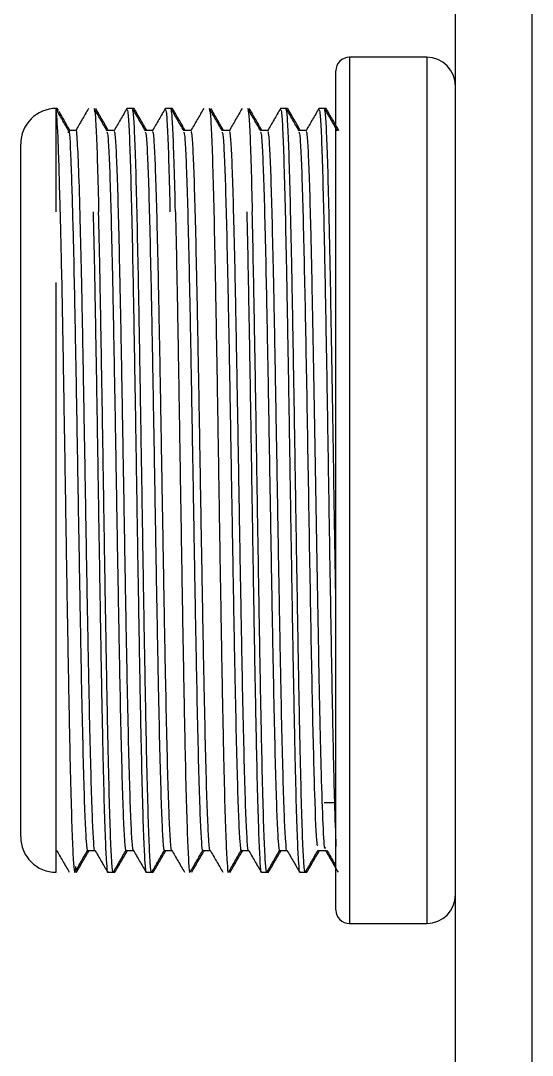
# Model space of a CAD drawing. Header units: millimetres. Extents: x 0 to 279, y 0 to 216.
# Drawn here: x 93.95 to 96.61, y 57.5 to 62.88 of the extents above; entities that cross this region are included whole.
import ezdxf

# ---------------------------------------------------------------- set-up
doc = ezdxf.new("R2010")
doc.units = ezdxf.units.MM

msp = doc.modelspace()

# ---------------------------------------------------------------- linework, layer by layer
at = {"color": 7, "linetype": 'Continuous', "lineweight": 25}
for p, q in [((96.6104, 39.1079), (96.6104, 140.1687)), ((96.2104, 42.8383), (96.2104, 98.8383)), ((96.0604, 62.693), (95.6577, 62.693)), ((94.136, 62.4267), (94.131, 62.4267)), ((94.131, 62.4169), (94.131, 62.4267)), ((94.131, 61.8882), (94.131, 62.4169)), ((94.1424, 62.4162), (94.1364, 62.4266)), ((94.5278, 62.4267), (94.4993, 62.4267)), ((94.5071, 62.427), (94.5069, 62.4267)), ((94.536, 62.4267), (94.5278, 62.4267)), ((94.5369, 62.4167), (94.536, 62.4172)), ((94.7278, 62.4267), (94.6993, 62.4267)), ((94.736, 62.4267), (94.7278, 62.4267)), ((94.7369, 62.4168), (94.736, 62.4172)), ((95.3278, 62.4267), (95.2993, 62.4267)), ((95.307, 62.4268), (95.3069, 62.4267)), ((95.336, 62.4267), (95.3278, 62.4267)), ((95.3368, 62.4168), (95.336, 62.4172)), ((95.5278, 62.4267), (95.4993, 62.4267)), ((95.536, 62.4267), (95.5278, 62.4267)), ((95.5368, 62.4168), (95.536, 62.4172)), ((94.2333, 62.3124), (94.1944, 62.3124)), ((94.4333, 62.3124), (94.3943, 62.3124)), ((94.6333, 62.3124), (94.5942, 62.3124)), ((94.8333, 62.3124), (94.7943, 62.3124)), ((95.0333, 62.3124), (94.9944, 62.3124)), ((95.2333, 62.3124), (95.1943, 62.3124)), ((95.4333, 62.3124), (95.3942, 62.3124)), ((94.131, 58.4499), (94.131, 61.5203)), ((95.5263, 58.8137), (95.5876, 58.8137)), ((94.2939, 58.5643), (94.3333, 58.5643)), ((94.4939, 58.5643), (94.5333, 58.5643)), ((94.6939, 58.5643), (94.7333, 58.5643)), ((94.8939, 58.5643), (94.9333, 58.5643)), ((95.0939, 58.5643), (95.1333, 58.5643)), ((95.2939, 58.5643), (95.3333, 58.5643)), ((95.4939, 58.5643), (95.5329, 58.5643)), ((94.3993, 58.4499), (94.4278, 58.4499)), ((94.4283, 58.4499), (94.436, 58.4499)), ((94.5993, 58.4499), (94.6278, 58.4499)), ((94.6284, 58.4499), (94.636, 58.4499)), ((94.833, 58.4579), (94.8351, 58.4589)), ((95.033, 58.458), (95.035, 58.4589)), ((95.1993, 58.4499), (95.2278, 58.4499)), ((95.2283, 58.4499), (95.236, 58.4499)), ((95.3993, 58.4499), (95.4278, 58.4499)), ((95.4283, 58.4499), (95.436, 58.4499)), ((95.6577, 58.1836), (96.0604, 58.1836))]:
    msp.add_line(p, q, dxfattribs=at)
at = {"color": 8, "linetype": 'Continuous', "lineweight": 25}
for p, q in [((95.6577, 62.693), (95.6577, 58.1836)), ((96.0604, 62.693), (96.0604, 58.1836))]:
    msp.add_line(p, q, dxfattribs=at)
at = {"color": 7, "linetype": 'Continuous', "lineweight": 25}
for centre, radius, start, end in [((95.6577, 62.6229), 0.0702, 90, 180), ((96.0604, 62.543), 0.15, 360, 90), ((94.131, 62.2414), 0.1853, 90, 180), ((94.131, 58.6352), 0.1853, 180, 270), ((96.0604, 58.3336), 0.15, 270, 0), ((95.6577, 58.2537), 0.0702, 180, 270)]:
    msp.add_arc(centre, radius, start, end, dxfattribs=at)
for points, knots in [([(95.5876, 58.9433), (95.5876, 59.1026), (95.5876, 59.4334), (95.5876, 60.0611), (95.5876, 60.7335), (95.5876, 61.371), (95.5876, 61.9025), (95.5876, 62.3075), (95.5876, 62.5836), (95.5876, 62.6088), (95.5876, 62.6218)], [0, 0, 0, 0, 0.1183541, 0.2457782, 0.3772271, 0.5066326, 0.6284569, 0.7443656, 0.8692393, 1, 1, 1, 1]), ([(94.1953, 62.3107), (94.1842, 62.3301), (94.1618, 62.3688), (94.1395, 62.4074), (94.1283, 62.4268)], [0, 0, 0, 0, 0.4999953, 1, 1, 1, 1]), ([(94.2024, 62.3124), (94.1915, 62.3311), (94.1727, 62.3637), (94.1539, 62.3963), (94.1459, 62.4102)], [0, 0, 0, 0, 0.574873, 1, 1, 1, 1]), ([(94.2989, 62.4267), (94.2877, 62.4074), (94.2654, 62.3687), (94.2431, 62.33), (94.2319, 62.3107)], [0, 0, 0, 0, 0.500005, 1, 1, 1, 1]), ([(94.3953, 62.3107), (94.3841, 62.3301), (94.3618, 62.3688), (94.3394, 62.4074), (94.3283, 62.4268)], [0, 0, 0, 0, 0.499996, 1, 1, 1, 1]), ([(94.3287, 62.4178), (94.3302, 62.415), (94.3337, 62.4082), (94.3393, 62.3078), (94.3456, 62.1399), (94.3497, 61.9721), (94.3518, 61.8882)], [0, 0, 0, 0, 0.187774, 0.458534, 0.729306, 1, 1, 1, 1]), ([(94.4024, 62.3124), (94.3916, 62.3311), (94.3695, 62.3692), (94.3475, 62.4074), (94.3364, 62.4267)], [0, 0, 0, 0, 0.492709, 1, 1, 1, 1]), ([(94.4989, 62.4266), (94.4877, 62.4073), (94.4654, 62.3686), (94.4431, 62.3299), (94.4319, 62.3106)], [0, 0, 0, 0, 0.500004, 1, 1, 1, 1]), ([(94.4993, 62.4215), (94.5011, 62.4185), (94.5049, 62.4117), (94.5108, 62.3085), (94.5171, 62.1395), (94.5212, 61.972), (94.5233, 61.8882)], [0, 0, 0, 0, 0.218508, 0.479006, 0.739503, 1, 1, 1, 1]), ([(94.5518, 61.8882), (94.5497, 61.972), (94.5456, 62.1395), (94.5393, 62.3085), (94.5334, 62.4117), (94.5296, 62.4185), (94.5278, 62.4215)], [0, 0, 0, 0, 0.260497, 0.520994, 0.781492, 1, 1, 1, 1]), ([(94.5952, 62.3106), (94.5841, 62.33), (94.5617, 62.3686), (94.5394, 62.4073), (94.5282, 62.4266)], [0, 0, 0, 0, 0.499996, 1, 1, 1, 1]), ([(94.6025, 62.3124), (94.5917, 62.3312), (94.5696, 62.3693), (94.5476, 62.4074), (94.5364, 62.4268)], [0, 0, 0, 0, 0.492936, 1, 1, 1, 1]), ([(94.6989, 62.4269), (94.6878, 62.4076), (94.6654, 62.3689), (94.6431, 62.3302), (94.6319, 62.3109)], [0, 0, 0, 0, 0.500004, 1, 1, 1, 1]), ([(94.6993, 62.4215), (94.7011, 62.4185), (94.7049, 62.4117), (94.7108, 62.3085), (94.7171, 62.1395), (94.7212, 61.972), (94.7233, 61.8882)], [0, 0, 0, 0, 0.2185084, 0.4790056, 0.7395028, 1, 1, 1, 1]), ([(94.7518, 61.8882), (94.7497, 61.972), (94.7456, 62.1395), (94.7393, 62.3085), (94.7334, 62.4117), (94.7296, 62.4185), (94.7278, 62.4215)], [0, 0, 0, 0, 0.260497, 0.520994, 0.781492, 1, 1, 1, 1]), ([(94.7953, 62.3106), (94.7841, 62.33), (94.7618, 62.3686), (94.7394, 62.4073), (94.7283, 62.4266)], [0, 0, 0, 0, 0.499995, 1, 1, 1, 1]), ([(94.8025, 62.3124), (94.7916, 62.3312), (94.7696, 62.3693), (94.7475, 62.4074), (94.7364, 62.4268)], [0, 0, 0, 0, 0.493069, 1, 1, 1, 1]), ([(94.8989, 62.4268), (94.8877, 62.4075), (94.8654, 62.3688), (94.843, 62.3301), (94.8319, 62.3108)], [0, 0, 0, 0, 0.500005, 1, 1, 1, 1]), ([(94.9952, 62.311), (94.984, 62.3303), (94.9617, 62.369), (94.9394, 62.4077), (94.9282, 62.427)], [0, 0, 0, 0, 0.499995, 1, 1, 1, 1]), ([(94.9286, 62.4183), (94.9301, 62.4153), (94.9336, 62.4082), (94.9393, 62.3082), (94.9455, 62.1399), (94.9497, 61.9721), (94.9518, 61.8882)], [0, 0, 0, 0, 0.190295, 0.460242, 0.730085, 1, 1, 1, 1]), ([(95.0024, 62.3124), (94.9915, 62.3311), (94.9695, 62.3692), (94.9475, 62.4073), (94.9364, 62.4266)], [0, 0, 0, 0, 0.4924478, 1, 1, 1, 1]), ([(95.0989, 62.4266), (95.0877, 62.4073), (95.0654, 62.3686), (95.043, 62.3299), (95.0319, 62.3106)], [0, 0, 0, 0, 0.500005, 1, 1, 1, 1]), ([(95.1952, 62.3108), (95.1841, 62.3301), (95.1617, 62.3688), (95.1394, 62.4075), (95.1282, 62.4268)], [0, 0, 0, 0, 0.499996, 1, 1, 1, 1]), ([(95.1287, 62.418), (95.1301, 62.4152), (95.1337, 62.4084), (95.1393, 62.3078), (95.1456, 62.1398), (95.1497, 61.972), (95.1518, 61.8882)], [0, 0, 0, 0, 0.18965, 0.459778, 0.729934, 1, 1, 1, 1]), ([(95.2024, 62.3124), (95.1916, 62.3311), (95.1696, 62.3692), (95.1476, 62.4073), (95.1364, 62.4267)], [0, 0, 0, 0, 0.492524, 1, 1, 1, 1]), ([(95.2989, 62.4266), (95.2877, 62.4073), (95.2654, 62.3686), (95.2431, 62.33), (95.2319, 62.3106)], [0, 0, 0, 0, 0.500005, 1, 1, 1, 1]), ([(95.2993, 62.4215), (95.3011, 62.4185), (95.3049, 62.4117), (95.3108, 62.3085), (95.3171, 62.1395), (95.3212, 61.972), (95.3233, 61.8882)], [0, 0, 0, 0, 0.2185084, 0.4790056, 0.7395028, 1, 1, 1, 1]), ([(95.3518, 61.8882), (95.3497, 61.972), (95.3456, 62.1395), (95.3393, 62.3085), (95.3334, 62.4117), (95.3296, 62.4185), (95.3278, 62.4215)], [0, 0, 0, 0, 0.260497, 0.520994, 0.781492, 1, 1, 1, 1]), ([(95.3953, 62.3106), (95.3841, 62.3299), (95.3618, 62.3686), (95.3394, 62.4072), (95.3283, 62.4266)], [0, 0, 0, 0, 0.4999953, 1, 1, 1, 1]), ([(95.4025, 62.3124), (95.3916, 62.3312), (95.3696, 62.3695), (95.3475, 62.4077), (95.3363, 62.427)], [0, 0, 0, 0, 0.494056, 1, 1, 1, 1]), ([(95.4988, 62.4267), (95.4877, 62.4074), (95.4653, 62.3687), (95.443, 62.3301), (95.4318, 62.3107)], [0, 0, 0, 0, 0.500004, 1, 1, 1, 1]), ([(95.4993, 62.4215), (95.5011, 62.4185), (95.5049, 62.4117), (95.5108, 62.3085), (95.5171, 62.1395), (95.5212, 61.972), (95.5233, 61.8882)], [0, 0, 0, 0, 0.218508, 0.479006, 0.739503, 1, 1, 1, 1]), ([(95.5518, 61.8882), (95.5497, 61.972), (95.5456, 62.1395), (95.5393, 62.3085), (95.5334, 62.4117), (95.5296, 62.4185), (95.5278, 62.4215)], [0, 0, 0, 0, 0.260497, 0.520994, 0.781492, 1, 1, 1, 1]), ([(95.5952, 62.3108), (95.584, 62.3301), (95.5617, 62.3688), (95.5394, 62.4075), (95.5282, 62.4268)], [0, 0, 0, 0, 0.499995, 1, 1, 1, 1]), ([(95.6034, 62.3108), (95.5922, 62.3301), (95.5699, 62.3688), (95.5475, 62.4075), (95.5364, 62.4268)], [0, 0, 0, 0, 0.499996, 1, 1, 1, 1]), ([(94.1949, 62.3003), (94.1953, 62.3031), (94.1993, 62.33), (94.207, 62.1835), (94.2142, 61.931), (94.2178, 61.8048)], [0, 0, 0, 0, 0.054236, 0.527118, 1, 1, 1, 1]), ([(94.2573, 61.8048), (94.2547, 61.9034), (94.2494, 62.1005), (94.2415, 62.2598), (94.2361, 62.3299), (94.2334, 62.3109), (94.2333, 62.3102)], [0, 0, 0, 0, 0.329004, 0.658008, 0.987012, 1, 1, 1, 1]), ([(94.3948, 62.3038), (94.3962, 62.3011), (94.3997, 62.2945), (94.4053, 62.2006), (94.4116, 62.0418), (94.4158, 61.8838), (94.4178, 61.8048)], [0, 0, 0, 0, 0.1866129, 0.4577419, 0.728871, 1, 1, 1, 1]), ([(94.4573, 61.8048), (94.4552, 61.8838), (94.451, 62.0417), (94.4448, 62.201), (94.4389, 62.2982), (94.435, 62.3046), (94.4333, 62.3075)], [0, 0, 0, 0, 0.260497, 0.520994, 0.781492, 1, 1, 1, 1]), ([(94.5948, 62.304), (94.5962, 62.3013), (94.5997, 62.2947), (94.6053, 62.2006), (94.6116, 62.0418), (94.6158, 61.8838), (94.6178, 61.8048)], [0, 0, 0, 0, 0.1880778, 0.4587185, 0.7293593, 1, 1, 1, 1]), ([(94.6573, 61.8048), (94.6552, 61.8838), (94.651, 62.0417), (94.6448, 62.201), (94.6389, 62.2982), (94.635, 62.3046), (94.6333, 62.3075)], [0, 0, 0, 0, 0.260497, 0.520994, 0.781492, 1, 1, 1, 1]), ([(94.7948, 62.3038), (94.7962, 62.3011), (94.7997, 62.2945), (94.8053, 62.2006), (94.8116, 62.0418), (94.8158, 61.8838), (94.8178, 61.8048)], [0, 0, 0, 0, 0.1863538, 0.4575692, 0.7287846, 1, 1, 1, 1]), ([(94.8573, 61.8048), (94.8552, 61.8838), (94.851, 62.0417), (94.8448, 62.201), (94.8389, 62.2982), (94.835, 62.3046), (94.8333, 62.3075)], [0, 0, 0, 0, 0.260497, 0.520994, 0.781492, 1, 1, 1, 1]), ([(94.9947, 62.3041), (94.9962, 62.3014), (94.9997, 62.2948), (95.0053, 62.2006), (95.0116, 62.0418), (95.0158, 61.8838), (95.0178, 61.8048)], [0, 0, 0, 0, 0.1892237, 0.4594825, 0.7297412, 1, 1, 1, 1]), ([(95.0573, 61.8048), (95.0552, 61.8838), (95.051, 62.0417), (95.0448, 62.201), (95.0389, 62.2982), (95.035, 62.3046), (95.0333, 62.3075)], [0, 0, 0, 0, 0.2604972, 0.5209944, 0.7814916, 1, 1, 1, 1]), ([(95.1947, 62.304), (95.1962, 62.3013), (95.1997, 62.2947), (95.2053, 62.2006), (95.2116, 62.0418), (95.2158, 61.8838), (95.2178, 61.8048)], [0, 0, 0, 0, 0.188592, 0.459062, 0.729531, 1, 1, 1, 1]), ([(95.2573, 61.8048), (95.2552, 61.8838), (95.251, 62.0417), (95.2448, 62.201), (95.2389, 62.2982), (95.235, 62.3046), (95.2333, 62.3075)], [0, 0, 0, 0, 0.260497, 0.520994, 0.781492, 1, 1, 1, 1]), ([(95.3948, 62.3038), (95.3962, 62.3011), (95.3997, 62.2945), (95.4053, 62.2006), (95.4116, 62.0418), (95.4158, 61.8838), (95.4178, 61.8048)], [0, 0, 0, 0, 0.1867528, 0.4578352, 0.7289176, 1, 1, 1, 1]), ([(95.4573, 61.8048), (95.4552, 61.8838), (95.451, 62.0417), (95.4448, 62.201), (95.4389, 62.2982), (95.435, 62.3046), (95.4333, 62.3075)], [0, 0, 0, 0, 0.260497, 0.520994, 0.781492, 1, 1, 1, 1]), ([(93.9457, 61.7531), (93.9457, 61.8901), (93.9457, 62.1008), (93.9457, 62.2293), (93.9457, 62.2367), (93.9457, 62.2405)], [0, 0, 0, 0, 0.478914, 0.736721, 1, 1, 1, 1]), ([(94.161, 61.5192), (94.1593, 61.5956), (94.1565, 61.7272), (94.1536, 61.84), (94.1524, 61.8874)], [0, 0, 0, 0, 0.580232, 1, 1, 1, 1]), ([(94.3233, 61.8882), (94.3254, 61.7937), (94.3296, 61.6048), (94.3358, 61.2617), (94.3421, 60.8909), (94.3483, 60.5017), (94.3546, 60.1103), (94.3608, 59.7315), (94.3671, 59.3798), (94.3733, 59.0687), (94.3796, 58.8108), (94.3858, 58.6134), (94.3921, 58.4934), (94.3966, 58.4416), (94.399, 58.4534), (94.3993, 58.4551)], [0, 0, 0, 0, 0.082229, 0.164458, 0.246686, 0.328915, 0.411144, 0.493373, 0.575602, 0.657831, 0.740059, 0.822288, 0.904517, 0.986746, 1, 1, 1, 1]), ([(94.4278, 58.4551), (94.4275, 58.4534), (94.4251, 58.4416), (94.4206, 58.4934), (94.4143, 58.6134), (94.4081, 58.8108), (94.4018, 59.0687), (94.3956, 59.3798), (94.3893, 59.7315), (94.3831, 60.1103), (94.3768, 60.5017), (94.3706, 60.8909), (94.3643, 61.2617), (94.3581, 61.6048), (94.3539, 61.7937), (94.3518, 61.8882)], [0, 0, 0, 0, 0.013254, 0.095483, 0.177712, 0.259941, 0.342169, 0.424398, 0.506627, 0.588856, 0.671085, 0.753314, 0.835542, 0.917771, 1, 1, 1, 1]), ([(94.5233, 61.8882), (94.5254, 61.7937), (94.5296, 61.6048), (94.5358, 61.2617), (94.5421, 60.8909), (94.5483, 60.5017), (94.5546, 60.1103), (94.5608, 59.7315), (94.5671, 59.3798), (94.5733, 59.0687), (94.5796, 58.8108), (94.5858, 58.6134), (94.5921, 58.4934), (94.5966, 58.4416), (94.599, 58.4534), (94.5993, 58.4551)], [0, 0, 0, 0, 0.0822288, 0.1644576, 0.2466864, 0.3289153, 0.4111441, 0.4933729, 0.5756017, 0.6578305, 0.7400593, 0.8222882, 0.904517, 0.9867458, 1, 1, 1, 1]), ([(94.6278, 58.4551), (94.6275, 58.4534), (94.6251, 58.4416), (94.6206, 58.4934), (94.6143, 58.6134), (94.6081, 58.8108), (94.6018, 59.0687), (94.5956, 59.3798), (94.5893, 59.7315), (94.5831, 60.1103), (94.5768, 60.5017), (94.5706, 60.8909), (94.5643, 61.2617), (94.5581, 61.6048), (94.5539, 61.7937), (94.5518, 61.8882)], [0, 0, 0, 0, 0.0132542, 0.095483, 0.1777118, 0.2599407, 0.3421695, 0.4243983, 0.5066271, 0.5888559, 0.6710847, 0.7533136, 0.8355424, 0.9177712, 1, 1, 1, 1]), ([(94.7518, 61.8882), (94.7539, 61.7938), (94.7581, 61.605), (94.7643, 61.2616), (94.7706, 60.8911), (94.7768, 60.5017), (94.7831, 60.1104), (94.7893, 59.7314), (94.7956, 59.3801), (94.8018, 59.0684), (94.8081, 58.811), (94.8143, 58.6131), (94.8206, 58.4943), (94.8248, 58.4424), (94.8269, 58.4513), (94.8269, 58.4515)], [0, 0, 0, 0, 0.083193, 0.166416, 0.249627, 0.332829, 0.416057, 0.499251, 0.582474, 0.665687, 0.748889, 0.832118, 0.915313, 0.998536, 1, 1, 1, 1]), ([(94.9518, 61.8882), (94.9538, 61.7938), (94.958, 61.605), (94.9643, 61.2617), (94.9705, 60.891), (94.9768, 60.5017), (94.983, 60.1104), (94.9893, 59.7313), (94.9955, 59.3798), (95.0018, 59.0687), (95.008, 58.8105), (95.0143, 58.6134), (95.0205, 58.4942), (95.0247, 58.4422), (95.0269, 58.4513), (95.0269, 58.4515)], [0, 0, 0, 0, 0.083185, 0.16635, 0.249547, 0.332711, 0.415897, 0.499082, 0.582246, 0.665441, 0.748606, 0.83179, 0.914975, 0.998138, 1, 1, 1, 1]), ([(95.1233, 61.8882), (95.1254, 61.7937), (95.1296, 61.6048), (95.1358, 61.2617), (95.1421, 60.8909), (95.1483, 60.5017), (95.1546, 60.1103), (95.1608, 59.7315), (95.1671, 59.3798), (95.1733, 59.0687), (95.1796, 58.8108), (95.1858, 58.6134), (95.1921, 58.4934), (95.1966, 58.4416), (95.199, 58.4534), (95.1993, 58.4551)], [0, 0, 0, 0, 0.0822288, 0.1644576, 0.2466864, 0.3289153, 0.4111441, 0.4933729, 0.5756017, 0.6578305, 0.7400593, 0.8222882, 0.904517, 0.9867458, 1, 1, 1, 1]), ([(95.2278, 58.4551), (95.2275, 58.4534), (95.2251, 58.4416), (95.2206, 58.4934), (95.2143, 58.6134), (95.2081, 58.8108), (95.2018, 59.0687), (95.1956, 59.3798), (95.1893, 59.7315), (95.1831, 60.1103), (95.1768, 60.5017), (95.1706, 60.8909), (95.1643, 61.2617), (95.1581, 61.6048), (95.1539, 61.7937), (95.1518, 61.8882)], [0, 0, 0, 0, 0.013254, 0.095483, 0.177712, 0.259941, 0.342169, 0.424398, 0.506627, 0.588856, 0.671085, 0.753314, 0.835542, 0.917771, 1, 1, 1, 1]), ([(95.3233, 61.8882), (95.3254, 61.7937), (95.3296, 61.6048), (95.3358, 61.2617), (95.3421, 60.8909), (95.3483, 60.5017), (95.3546, 60.1103), (95.3608, 59.7315), (95.3671, 59.3798), (95.3733, 59.0687), (95.3796, 58.8108), (95.3858, 58.6134), (95.3921, 58.4934), (95.3966, 58.4416), (95.399, 58.4534), (95.3993, 58.4551)], [0, 0, 0, 0, 0.0822288, 0.1644576, 0.2466864, 0.3289153, 0.4111441, 0.4933729, 0.5756017, 0.6578305, 0.7400593, 0.8222882, 0.904517, 0.9867458, 1, 1, 1, 1]), ([(95.4278, 58.4551), (95.4275, 58.4534), (95.4251, 58.4416), (95.4206, 58.4934), (95.4143, 58.6134), (95.4081, 58.8108), (95.4018, 59.0687), (95.3956, 59.3798), (95.3893, 59.7315), (95.3831, 60.1103), (95.3768, 60.5017), (95.3706, 60.8909), (95.3643, 61.2617), (95.3581, 61.6048), (95.3539, 61.7937), (95.3518, 61.8882)], [0, 0, 0, 0, 0.013254, 0.095483, 0.177712, 0.259941, 0.342169, 0.424398, 0.506627, 0.588856, 0.671085, 0.753314, 0.835542, 0.917771, 1, 1, 1, 1]), ([(94.2178, 61.8048), (94.2199, 61.7158), (94.2241, 61.5377), (94.2303, 61.2143), (94.2366, 60.8649), (94.2428, 60.4981), (94.2491, 60.1292), (94.2553, 59.7721), (94.2616, 59.4407), (94.2678, 59.1475), (94.2741, 58.9044), (94.2803, 58.7184), (94.2866, 58.6052), (94.2911, 58.5564), (94.2935, 58.5676), (94.2939, 58.5691)], [0, 0, 0, 0, 0.082229, 0.164458, 0.246686, 0.328915, 0.411144, 0.493373, 0.575602, 0.657831, 0.740059, 0.822288, 0.904517, 0.986746, 1, 1, 1, 1]), ([(94.3324, 58.5658), (94.3324, 58.5656), (94.3302, 58.557), (94.326, 58.6064), (94.3198, 58.7181), (94.3135, 58.9044), (94.3073, 59.1475), (94.301, 59.4407), (94.2948, 59.7721), (94.2885, 60.1292), (94.2823, 60.4981), (94.276, 60.8649), (94.2698, 61.2143), (94.2635, 61.5377), (94.2594, 61.7158), (94.2573, 61.8048)], [0, 0, 0, 0, 0.001953, 0.085123, 0.168294, 0.251464, 0.334635, 0.417806, 0.500976, 0.584147, 0.667318, 0.750488, 0.833659, 0.916829, 1, 1, 1, 1]), ([(94.4178, 61.8048), (94.4199, 61.7158), (94.4241, 61.5377), (94.4303, 61.2143), (94.4366, 60.8649), (94.4428, 60.4981), (94.4491, 60.1292), (94.4553, 59.7721), (94.4616, 59.4407), (94.4678, 59.1475), (94.4741, 58.9044), (94.4803, 58.7184), (94.4866, 58.6052), (94.4911, 58.5564), (94.4935, 58.5676), (94.4939, 58.5691)], [0, 0, 0, 0, 0.082229, 0.164458, 0.246686, 0.328915, 0.411144, 0.493373, 0.575602, 0.657831, 0.740059, 0.822288, 0.904517, 0.986746, 1, 1, 1, 1]), ([(94.5324, 58.5655), (94.5323, 58.5654), (94.5302, 58.557), (94.526, 58.6065), (94.5198, 58.718), (94.5135, 58.9044), (94.5073, 59.1475), (94.501, 59.4407), (94.4948, 59.7721), (94.4885, 60.1292), (94.4823, 60.4981), (94.476, 60.8649), (94.4698, 61.2143), (94.4635, 61.5377), (94.4594, 61.7158), (94.4573, 61.8048)], [0, 0, 0, 0, 0.001023, 0.084271, 0.167519, 0.250767, 0.334015, 0.417263, 0.500511, 0.583759, 0.667008, 0.750256, 0.833504, 0.916752, 1, 1, 1, 1]), ([(94.6178, 61.8048), (94.6199, 61.7158), (94.6241, 61.5377), (94.6303, 61.2143), (94.6366, 60.8649), (94.6428, 60.4981), (94.6491, 60.1292), (94.6553, 59.7721), (94.6616, 59.4407), (94.6678, 59.1475), (94.6741, 58.9044), (94.6803, 58.7184), (94.6866, 58.6052), (94.6911, 58.5564), (94.6935, 58.5676), (94.6939, 58.5691)], [0, 0, 0, 0, 0.082229, 0.164458, 0.246686, 0.328915, 0.411144, 0.493373, 0.575602, 0.657831, 0.740059, 0.822288, 0.904517, 0.986746, 1, 1, 1, 1]), ([(94.7323, 58.5654), (94.7323, 58.5654), (94.7302, 58.557), (94.726, 58.6065), (94.7198, 58.718), (94.7135, 58.9044), (94.7073, 59.1475), (94.701, 59.4407), (94.6948, 59.7721), (94.6885, 60.1292), (94.6823, 60.4981), (94.676, 60.8649), (94.6698, 61.2143), (94.6635, 61.5377), (94.6594, 61.7158), (94.6573, 61.8048)], [0, 0, 0, 0, 0.000812, 0.084078, 0.167343, 0.250609, 0.333875, 0.41714, 0.500406, 0.583672, 0.666937, 0.750203, 0.833469, 0.916734, 1, 1, 1, 1]), ([(94.8178, 61.8048), (94.8199, 61.7158), (94.8241, 61.5377), (94.8303, 61.2143), (94.8366, 60.8649), (94.8428, 60.4981), (94.8491, 60.1292), (94.8553, 59.7721), (94.8616, 59.4407), (94.8678, 59.1475), (94.8741, 58.9044), (94.8803, 58.7184), (94.8866, 58.6052), (94.8911, 58.5564), (94.8935, 58.5676), (94.8939, 58.5691)], [0, 0, 0, 0, 0.082229, 0.164458, 0.246686, 0.328915, 0.411144, 0.493373, 0.575602, 0.657831, 0.740059, 0.822288, 0.904517, 0.986746, 1, 1, 1, 1]), ([(94.9324, 58.5655), (94.9323, 58.5654), (94.9302, 58.557), (94.926, 58.6064), (94.9198, 58.718), (94.9135, 58.9044), (94.9073, 59.1475), (94.901, 59.4407), (94.8948, 59.7721), (94.8885, 60.1292), (94.8823, 60.4981), (94.876, 60.8649), (94.8698, 61.2143), (94.8635, 61.5377), (94.8594, 61.7158), (94.8573, 61.8048)], [0, 0, 0, 0, 0.001182, 0.084417, 0.167652, 0.250887, 0.334121, 0.417356, 0.500591, 0.583826, 0.667061, 0.750296, 0.83353, 0.916765, 1, 1, 1, 1]), ([(95.0178, 61.8048), (95.0199, 61.7158), (95.0241, 61.5377), (95.0303, 61.2143), (95.0366, 60.8649), (95.0428, 60.4981), (95.0491, 60.1292), (95.0553, 59.7721), (95.0616, 59.4407), (95.0678, 59.1475), (95.0741, 58.9044), (95.0803, 58.7184), (95.0866, 58.6052), (95.0911, 58.5564), (95.0935, 58.5676), (95.0939, 58.5691)], [0, 0, 0, 0, 0.082229, 0.164458, 0.246686, 0.328915, 0.411144, 0.493373, 0.575602, 0.657831, 0.740059, 0.822288, 0.904517, 0.986746, 1, 1, 1, 1]), ([(95.1323, 58.5652), (95.1323, 58.5652), (95.1302, 58.5571), (95.126, 58.6066), (95.1198, 58.718), (95.1135, 58.9045), (95.1073, 59.1475), (95.101, 59.4407), (95.0948, 59.7721), (95.0885, 60.1292), (95.0823, 60.4981), (95.076, 60.8649), (95.0698, 61.2143), (95.0635, 61.5377), (95.0594, 61.7158), (95.0573, 61.8048)], [0, 0, 0, 0, 0.000096, 0.083421, 0.166747, 0.250072, 0.333397, 0.416723, 0.500048, 0.583373, 0.666699, 0.750024, 0.833349, 0.916675, 1, 1, 1, 1]), ([(95.2178, 61.8048), (95.2199, 61.7158), (95.2241, 61.5377), (95.2303, 61.2143), (95.2366, 60.8649), (95.2428, 60.4981), (95.2491, 60.1292), (95.2553, 59.7721), (95.2616, 59.4407), (95.2678, 59.1475), (95.2741, 58.9044), (95.2803, 58.7184), (95.2866, 58.6052), (95.2911, 58.5564), (95.2935, 58.5676), (95.2939, 58.5691)], [0, 0, 0, 0, 0.082229, 0.164458, 0.246686, 0.328915, 0.411144, 0.493373, 0.575602, 0.657831, 0.740059, 0.822288, 0.904517, 0.986746, 1, 1, 1, 1]), ([(95.3323, 58.5654), (95.3323, 58.5654), (95.3302, 58.557), (95.326, 58.6065), (95.3198, 58.718), (95.3135, 58.9044), (95.3073, 59.1475), (95.301, 59.4407), (95.2948, 59.7721), (95.2885, 60.1292), (95.2823, 60.4981), (95.276, 60.8649), (95.2698, 61.2143), (95.2635, 61.5377), (95.2594, 61.7158), (95.2573, 61.8048)], [0, 0, 0, 0, 0.000821, 0.084086, 0.167351, 0.250616, 0.333881, 0.417146, 0.500411, 0.583675, 0.66694, 0.750205, 0.83347, 0.916735, 1, 1, 1, 1]), ([(95.4178, 61.8048), (95.4217, 61.6318), (95.4294, 61.2859), (95.441, 60.6082), (95.4526, 59.9219), (95.4641, 59.2966), (95.4757, 58.8327), (95.4856, 58.5792), (95.4917, 58.5905), (95.4939, 58.5945)], [0, 0, 0, 0, 0.152238, 0.304476, 0.456715, 0.608953, 0.761191, 0.913429, 1, 1, 1, 1]), ([(95.5324, 58.5791), (95.5316, 58.5762), (95.5278, 58.5609), (95.521, 58.6854), (95.5119, 58.9485), (95.5028, 59.3451), (95.4937, 59.8272), (95.4846, 60.3604), (95.4755, 60.8975), (95.4664, 61.4054), (95.4603, 61.6717), (95.4573, 61.8048)], [0, 0, 0, 0, 0.0294644, 0.1507814, 0.2720983, 0.3934153, 0.5147322, 0.6360492, 0.7573661, 0.8786831, 1, 1, 1, 1]), ([(93.9457, 58.6361), (93.9457, 58.6585), (93.9457, 58.7023), (93.9457, 58.9604), (93.9457, 59.319), (93.9457, 59.7752), (93.9457, 60.3102), (93.9457, 60.8633), (93.9457, 61.3698), (93.9457, 61.6285), (93.9457, 61.7531)], [0, 0, 0, 0, 0.130761, 0.255634, 0.371543, 0.493367, 0.622773, 0.754222, 0.881646, 1, 1, 1, 1]), ([(94.1595, 61.5206), (94.1611, 61.4342), (94.1647, 61.2354), (94.1705, 60.8903), (94.1768, 60.5019), (94.183, 60.1103), (94.1893, 59.7313), (94.1955, 59.3798), (94.2018, 59.0687), (94.208, 58.8105), (94.2143, 58.6134), (94.2205, 58.4942), (94.2247, 58.4422), (94.2268, 58.4512), (94.2269, 58.4513)], [0, 0, 0, 0, 0.0713598, 0.1640813, 0.256766, 0.3494779, 0.4421841, 0.5348723, 0.6275932, 0.7202778, 0.8129882, 0.9056949, 0.9983816, 1, 1, 1, 1]), ([(95.5876, 58.2548), (95.5876, 58.2685), (95.5876, 58.2956), (95.5876, 58.4482), (95.5876, 58.6607), (95.5876, 58.851), (95.5876, 58.9433)], [0, 0, 0, 0, 0.262718, 0.519977, 0.766968, 1, 1, 1, 1]), ([(94.1319, 58.5659), (94.143, 58.5466), (94.1654, 58.5079), (94.1877, 58.4693), (94.1989, 58.4499)], [0, 0, 0, 0, 0.499996, 1, 1, 1, 1]), ([(94.2282, 58.45), (94.2394, 58.4693), (94.2617, 58.508), (94.2841, 58.5467), (94.2952, 58.566)], [0, 0, 0, 0, 0.500005, 1, 1, 1, 1]), ([(94.2364, 58.4498), (94.2476, 58.4692), (94.2696, 58.5073), (94.2917, 58.5454), (94.3025, 58.5643)], [0, 0, 0, 0, 0.506938, 1, 1, 1, 1]), ([(94.332, 58.5656), (94.3431, 58.5463), (94.3655, 58.5076), (94.3878, 58.4689), (94.399, 58.4496)], [0, 0, 0, 0, 0.499996, 1, 1, 1, 1]), ([(94.4283, 58.4499), (94.4395, 58.4693), (94.4618, 58.5079), (94.4841, 58.5466), (94.4953, 58.5659)], [0, 0, 0, 0, 0.500005, 1, 1, 1, 1]), ([(94.4364, 58.45), (94.4476, 58.4693), (94.4696, 58.5074), (94.4916, 58.5455), (94.5024, 58.5643)], [0, 0, 0, 0, 0.507493, 1, 1, 1, 1]), ([(94.5319, 58.5659), (94.5431, 58.5465), (94.5654, 58.5078), (94.5877, 58.4692), (94.5989, 58.4498)], [0, 0, 0, 0, 0.499995, 1, 1, 1, 1]), ([(94.6282, 58.4497), (94.6394, 58.469), (94.6617, 58.5077), (94.6841, 58.5464), (94.6952, 58.5657)], [0, 0, 0, 0, 0.500005, 1, 1, 1, 1]), ([(94.6364, 58.45), (94.6475, 58.4693), (94.6695, 58.5074), (94.6915, 58.5455), (94.7024, 58.5643)], [0, 0, 0, 0, 0.507616, 1, 1, 1, 1]), ([(94.7319, 58.566), (94.743, 58.5467), (94.7654, 58.508), (94.7877, 58.4694), (94.7989, 58.45)], [0, 0, 0, 0, 0.499996, 1, 1, 1, 1]), ([(94.8282, 58.4499), (94.8394, 58.4692), (94.8617, 58.5079), (94.8841, 58.5466), (94.8952, 58.5659)], [0, 0, 0, 0, 0.500004, 1, 1, 1, 1]), ([(94.8364, 58.4499), (94.8476, 58.4692), (94.8696, 58.5074), (94.8916, 58.5455), (94.9025, 58.5643)], [0, 0, 0, 0, 0.507273, 1, 1, 1, 1]), ([(94.9319, 58.5659), (94.9431, 58.5465), (94.9654, 58.5079), (94.9877, 58.4692), (94.9989, 58.4499)], [0, 0, 0, 0, 0.499996, 1, 1, 1, 1]), ([(95.0283, 58.45), (95.0394, 58.4694), (95.0618, 58.508), (95.0841, 58.5467), (95.0953, 58.566)], [0, 0, 0, 0, 0.500005, 1, 1, 1, 1]), ([(95.0363, 58.4497), (95.0475, 58.469), (95.0696, 58.5072), (95.0916, 58.5454), (95.1025, 58.5643)], [0, 0, 0, 0, 0.5062287, 1, 1, 1, 1]), ([(95.1318, 58.5658), (95.143, 58.5465), (95.1653, 58.5078), (95.1877, 58.4692), (95.1988, 58.4498)], [0, 0, 0, 0, 0.499995, 1, 1, 1, 1]), ([(95.2282, 58.4497), (95.2394, 58.469), (95.2617, 58.5077), (95.284, 58.5464), (95.2952, 58.5657)], [0, 0, 0, 0, 0.500005, 1, 1, 1, 1]), ([(95.2363, 58.4499), (95.2475, 58.4692), (95.2695, 58.5074), (95.2915, 58.5455), (95.3024, 58.5643)], [0, 0, 0, 0, 0.507204, 1, 1, 1, 1]), ([(95.3319, 58.5659), (95.343, 58.5466), (95.3654, 58.5079), (95.3877, 58.4692), (95.3989, 58.4499)], [0, 0, 0, 0, 0.499995, 1, 1, 1, 1]), ([(95.4282, 58.4497), (95.4394, 58.4691), (95.4617, 58.5077), (95.4841, 58.5464), (95.4952, 58.5657)], [0, 0, 0, 0, 0.500004, 1, 1, 1, 1]), ([(95.4364, 58.45), (95.4475, 58.4693), (95.4695, 58.5074), (95.4915, 58.5455), (95.5024, 58.5643)], [0, 0, 0, 0, 0.507709, 1, 1, 1, 1]), ([(95.5319, 58.566), (95.5431, 58.5467), (95.5654, 58.508), (95.5877, 58.4693), (95.5989, 58.45)], [0, 0, 0, 0, 0.499995, 1, 1, 1, 1]), ([(95.5399, 58.5658), (95.5511, 58.5465), (95.567, 58.519), (95.5829, 58.4915), (95.5876, 58.4834)], [0, 0, 0, 0, 0.703521, 1, 1, 1, 1]), ([(94.2311, 58.4805), (94.2317, 58.4711), (94.2331, 58.4518), (94.2344, 58.4565), (94.2351, 58.4589)], [0, 0, 0, 0, 0.484551, 1, 1, 1, 1]), ([(94.436, 58.4594), (94.435, 58.4532), (94.434, 58.4469), (94.4331, 58.4583), (94.433, 58.4584)], [0, 0, 0, 0, 0.990629, 1, 1, 1, 1]), ([(94.636, 58.4594), (94.635, 58.4531), (94.634, 58.4468), (94.6331, 58.4582), (94.6331, 58.4582)], [0, 0, 0, 0, 0.9953317, 1, 1, 1, 1]), ([(95.236, 58.4594), (95.235, 58.4531), (95.234, 58.4468), (95.2331, 58.4581), (95.2331, 58.4581)], [0, 0, 0, 0, 0.9981639, 1, 1, 1, 1]), ([(95.436, 58.4594), (95.435, 58.4531), (95.434, 58.4468), (95.4331, 58.4582), (95.4331, 58.4582)], [0, 0, 0, 0, 0.994971, 1, 1, 1, 1])]:
    msp.add_open_spline(points, degree=3, knots=knots, dxfattribs=at)
for points in [[(94.1518, 61.8882), (94.1484, 62.0243), (94.1414, 62.2965), (94.1345, 62.3768), (94.131, 62.4169)], [(95.5233, 61.8882), (95.526, 61.7648), (95.5313, 61.518), (95.5394, 61.0548), (95.5474, 60.5592), (95.5554, 60.0542), (95.5635, 59.5735), (95.5715, 59.1497), (95.5795, 58.7991), (95.5849, 58.6555), (95.5876, 58.5838)], [(95.5876, 59.84), (95.5846, 60.0221), (95.5786, 60.3863), (95.5697, 60.9471), (95.5608, 61.4729), (95.5548, 61.7498), (95.5518, 61.8882)]]:
    msp.add_open_spline(points, degree=3, dxfattribs=at)

doc.saveas('drawing.dxf')
